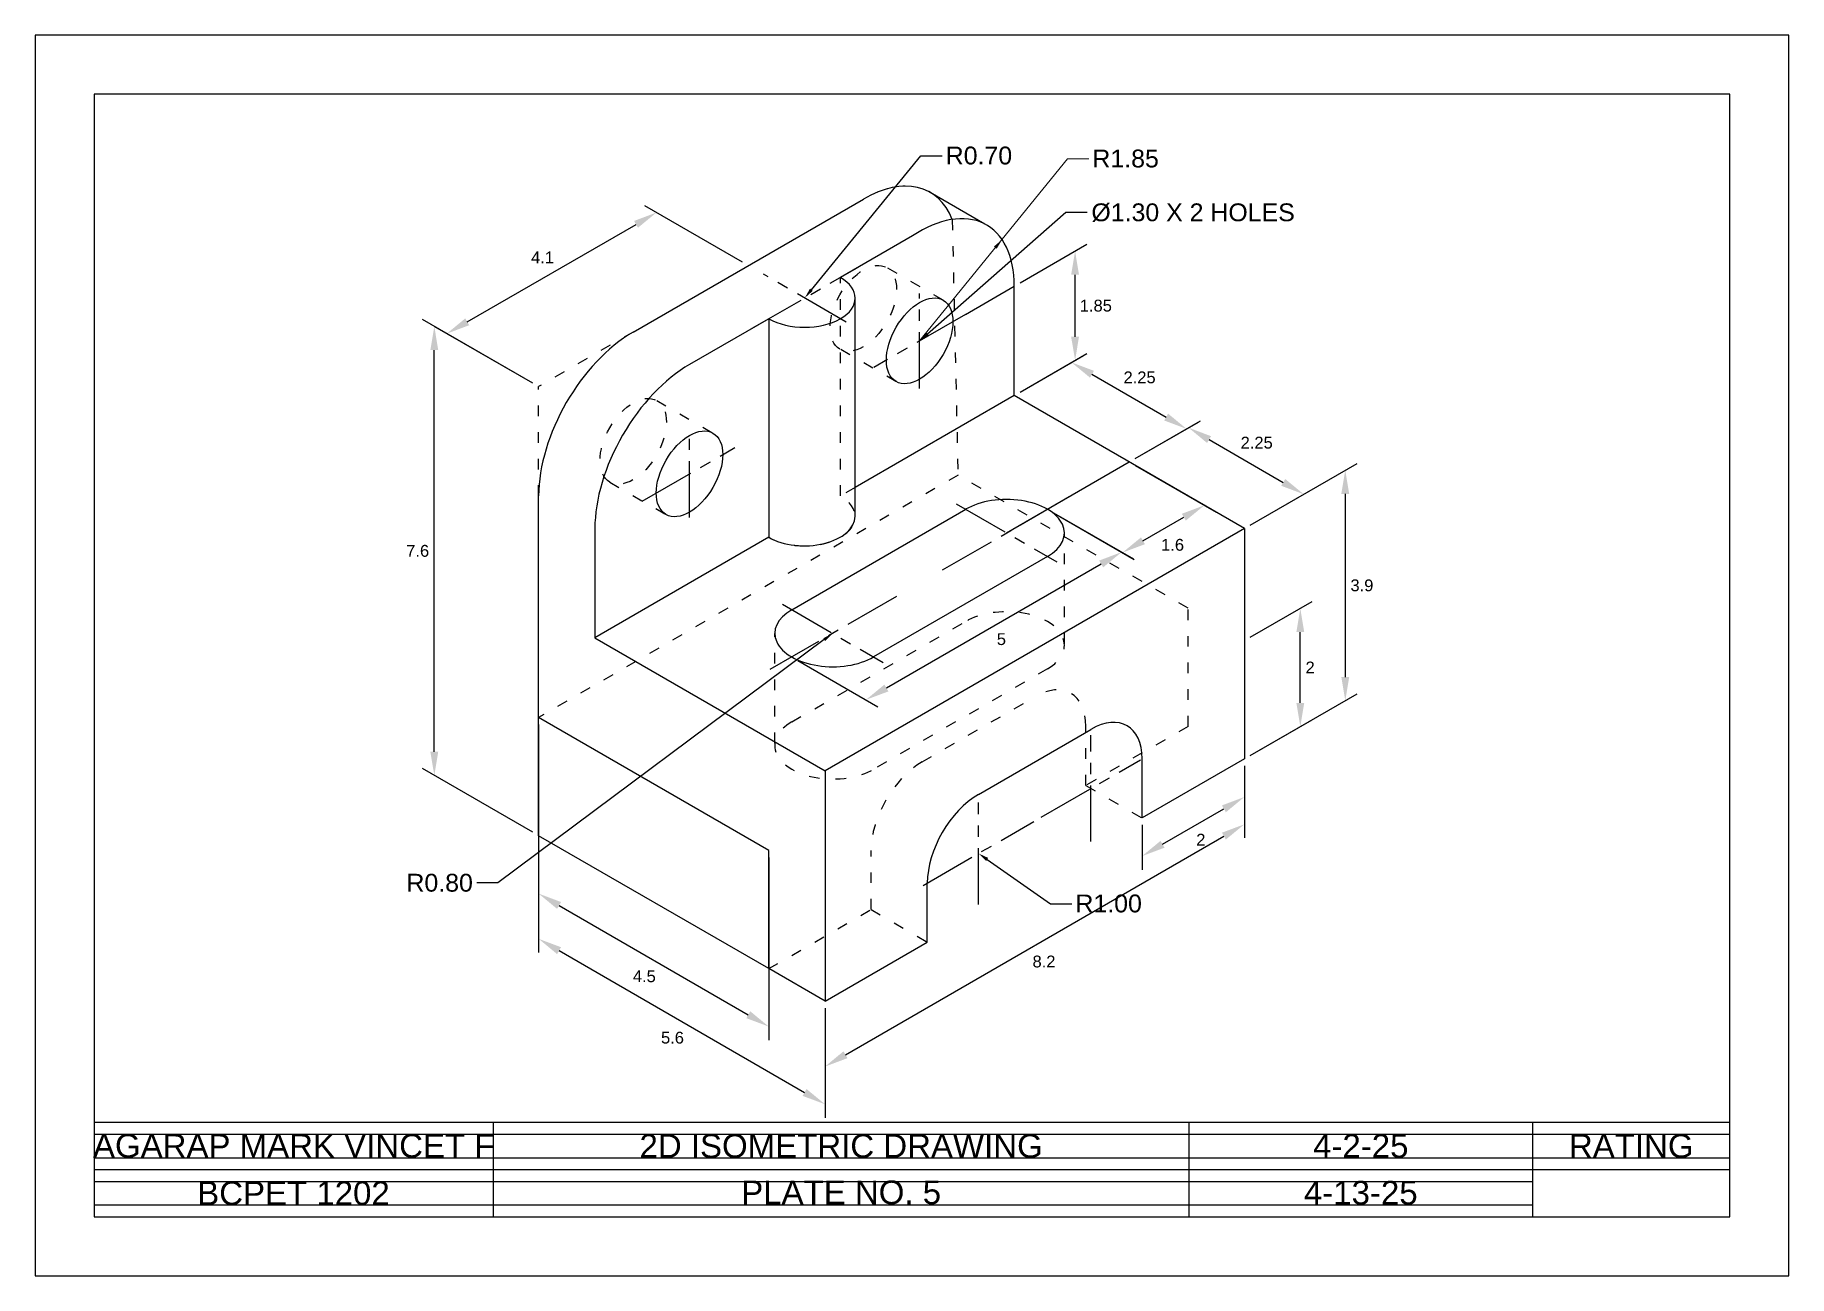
# Model space of a CAD drawing. Header units: millimetres. Extents: x 0 to 29.7, y 0 to 21.
import ezdxf

# ---------------------------------------------------------------- set-up
doc = ezdxf.new("R2010")
doc.units = ezdxf.units.MM
doc.linetypes.add('ACAD_ISO03W100', pattern=[30, 12, -18])
doc.linetypes.add('CENTERX2', pattern=[101.6, 63.5, -12.7, 12.7, -12.7])
for name, color, linetype in [('broken line', 7, 'ACAD_ISO03W100'), ('dimension', 7, 'Continuous'), ('text', 7, 'Continuous')]:
    doc.layers.add(name, color=color, linetype=linetype)
doc.layers.add('object', color=7, linetype='Continuous', lineweight=30)
doc.styles.add('PDF ArialMT', font='arial.ttf')
doc.styles.get("Standard").update_dxf_attribs({"font": 'arial.ttf', "height": 0.2})
doc.dimstyles.new('Annotative', dxfattribs={"dimscale": 0, "dimtxt": 0.02, "dimasz": 2.5, "dimexe": 0.2, "dimexo": 0.625, "dimtad": 1, "dimtxsty": 'Standard', "dimcen": 2.5, "dimadec": 0, "dimazin": 0, "dimtfac": 1, "dimtmove": 0, "dimatfit": 3, "dimfxl": 1, "dimarcsym": 0})

# ---------------------------------------------------------------- blocks, each defined once
blk = doc.blocks.new('*D14')
at = {"layer": 'Defpoints', "color": 0, "transparency": 16777216}
for p in [(20.478, 12.65), (22.187, 9.736), (20.478, 8.75)]:
    blk.add_point(p, dxfattribs=at)
at = {"layer": 'dimension', "color": 0, "lineweight": -2, "transparency": 16777216}
for p, q in [((20.578, 12.708), (22.387, 13.752)), ((22.187, 13.236), (22.187, 10.136)), ((20.578, 8.808), (22.387, 9.852))]:
    blk.add_line(p, q, dxfattribs=at)
at = {"layer": 'dimension', "color": 0, "transparency": 16777216}
for points in [[(22.12, 13.236), (22.254, 13.236), (22.187, 13.636)], [(22.12, 10.136), (22.254, 10.136), (22.187, 9.736)]]:
    blk.add_solid(points, dxfattribs=at)
at = {"layer": 'dimension', "color": 0, "transparency": 16777216, "insert": (22.469, 11.686), "char_height": 0.2, "attachment_point": 5}
blk.add_mtext('3.9', dxfattribs=at)
blk = doc.blocks.new('*D15')
at = {"layer": 'Defpoints', "color": 0, "transparency": 16777216}
for p in [(17.144, 12.975), (18.4, 12.25), (12.814, 10.475)]:
    blk.add_point(p, dxfattribs=at)
at = {"layer": 'dimension', "color": 0, "lineweight": -2, "transparency": 16777216}
for p, q in [((17.244, 12.917), (18.6, 12.134)), ((14.416, 9.95), (18.054, 12.05)), ((12.914, 10.417), (14.27, 9.634))]:
    blk.add_line(p, q, dxfattribs=at)
at = {"layer": 'dimension', "color": 0, "transparency": 16777216}
for points in [[(18.02, 12.107), (18.087, 11.992), (18.4, 12.25)], [(14.383, 10.007), (14.45, 9.892), (14.07, 9.75)]]:
    blk.add_solid(points, dxfattribs=at)
at = {"layer": 'dimension', "color": 0, "transparency": 16777216, "insert": (16.364, 10.776), "char_height": 0.2, "attachment_point": 5}
blk.add_mtext('5', dxfattribs=at)
blk = doc.blocks.new('*D16')
at = {"layer": 'Defpoints', "color": 0, "transparency": 16777216}
for p in [(20.478, 8.75), (20.478, 7.643), (13.377, 4.65)]:
    blk.add_point(p, dxfattribs=at)
at = {"layer": 'dimension', "color": 0, "lineweight": -2, "transparency": 16777216}
for p, q in [((20.478, 8.634), (20.478, 7.412)), ((13.723, 3.743), (20.132, 7.443)), ((13.377, 4.534), (13.377, 3.312))]:
    blk.add_line(p, q, dxfattribs=at)
at = {"layer": 'dimension', "color": 0, "transparency": 16777216}
for points in [[(20.099, 7.501), (20.165, 7.385), (20.478, 7.643)], [(13.69, 3.801), (13.757, 3.685), (13.377, 3.543)]]:
    blk.add_solid(points, dxfattribs=at)
at = {"layer": 'dimension', "color": 0, "transparency": 16777216, "insert": (17.085, 5.32), "char_height": 0.2, "attachment_point": 5}
blk.add_mtext('8.2', dxfattribs=at)
blk = doc.blocks.new('*D17')
at = {"layer": 'Defpoints', "color": 0, "transparency": 16777216}
for p in [(20.478, 8.75), (20.478, 8.105), (18.746, 7.75)]:
    blk.add_point(p, dxfattribs=at)
at = {"layer": 'dimension', "color": 0, "lineweight": -2, "transparency": 16777216}
for p, q in [((20.478, 8.634), (20.478, 7.874)), ((19.093, 7.305), (20.132, 7.905)), ((18.746, 7.634), (18.746, 6.874))]:
    blk.add_line(p, q, dxfattribs=at)
at = {"layer": 'dimension', "color": 0, "transparency": 16777216}
for points in [[(20.099, 7.963), (20.165, 7.847), (20.478, 8.105)], [(19.059, 7.363), (19.126, 7.247), (18.746, 7.105)]]:
    blk.add_solid(points, dxfattribs=at)
at = {"layer": 'dimension', "color": 0, "transparency": 16777216, "insert": (19.741, 7.383), "char_height": 0.2, "attachment_point": 5}
blk.add_mtext('2', dxfattribs=at)
blk = doc.blocks.new('*D18')
at = {"layer": 'Defpoints', "color": 0, "transparency": 16777216}
for p in [(8.527, 9.45), (12.424, 7.2), (12.424, 4.22)]:
    blk.add_point(p, dxfattribs=at)
at = {"layer": 'dimension', "color": 0, "lineweight": -2, "transparency": 16777216}
for p, q in [((8.527, 9.334), (8.527, 6.239)), ((12.424, 7.084), (12.424, 3.989)), ((8.874, 6.27), (12.078, 4.42))]:
    blk.add_line(p, q, dxfattribs=at)
at = {"layer": 'dimension', "color": 0, "transparency": 16777216}
for points in [[(8.907, 6.328), (8.84, 6.212), (8.527, 6.47)], [(12.111, 4.478), (12.045, 4.362), (12.424, 4.22)]]:
    blk.add_solid(points, dxfattribs=at)
at = {"layer": 'dimension', "color": 0, "transparency": 16777216, "insert": (10.317, 5.07), "char_height": 0.2, "attachment_point": 5}
blk.add_mtext('4.5', dxfattribs=at)
blk = doc.blocks.new('*D20')
at = {"layer": 'Defpoints', "color": 0, "transparency": 16777216}
for p in [(8.527, 7.45), (13.377, 4.65), (13.377, 2.905)]:
    blk.add_point(p, dxfattribs=at)
at = {"layer": 'dimension', "color": 0, "lineweight": -2, "transparency": 16777216}
for p, q in [((8.527, 7.334), (8.527, 5.474)), ((8.874, 5.505), (13.031, 3.105)), ((13.377, 4.534), (13.377, 2.674))]:
    blk.add_line(p, q, dxfattribs=at)
at = {"layer": 'dimension', "color": 0, "transparency": 16777216}
for points in [[(8.907, 5.563), (8.84, 5.447), (8.527, 5.705)], [(13.064, 3.163), (12.997, 3.047), (13.377, 2.905)]]:
    blk.add_solid(points, dxfattribs=at)
at = {"layer": 'dimension', "color": 0, "transparency": 16777216, "insert": (10.794, 4.031), "char_height": 0.2, "attachment_point": 5}
blk.add_mtext('5.6', dxfattribs=at)
blk = doc.blocks.new('*D21')
at = {"layer": 'Defpoints', "color": 0, "transparency": 16777216}
for p in [(16.581, 14.9), (19.5, 14.335), (18.53, 13.775)]:
    blk.add_point(p, dxfattribs=at)
at = {"layer": 'dimension', "color": 0, "lineweight": -2, "transparency": 16777216}
for p, q in [((16.681, 14.958), (17.752, 15.576)), ((17.898, 15.26), (19.154, 14.535)), ((18.63, 13.833), (19.7, 14.451))]:
    blk.add_line(p, q, dxfattribs=at)
at = {"layer": 'dimension', "color": 0, "transparency": 16777216}
for points in [[(17.932, 15.318), (17.865, 15.202), (17.552, 15.46)], [(19.187, 14.593), (19.121, 14.477), (19.5, 14.335)]]:
    blk.add_solid(points, dxfattribs=at)
at = {"layer": 'dimension', "color": 0, "transparency": 16777216, "insert": (18.704, 15.206), "char_height": 0.2, "attachment_point": 5}
blk.add_mtext('2.25', dxfattribs=at)
blk = doc.blocks.new('*D22')
at = {"layer": 'Defpoints', "color": 0, "transparency": 16777216}
for p in [(18.53, 13.775), (21.483, 13.23), (20.478, 12.65)]:
    blk.add_point(p, dxfattribs=at)
at = {"layer": 'dimension', "color": 0, "lineweight": -2, "transparency": 16777216}
for p, q in [((18.63, 13.833), (19.734, 14.47)), ((19.881, 14.155), (21.136, 13.43)), ((20.578, 12.708), (21.683, 13.345))]:
    blk.add_line(p, q, dxfattribs=at)
at = {"layer": 'dimension', "color": 0, "transparency": 16777216}
for points in [[(19.914, 14.212), (19.847, 14.097), (19.534, 14.355)], [(21.17, 13.487), (21.103, 13.372), (21.483, 13.23)]]:
    blk.add_solid(points, dxfattribs=at)
at = {"layer": 'dimension', "color": 0, "transparency": 16777216, "insert": (20.687, 14.101), "char_height": 0.2, "attachment_point": 5}
blk.add_mtext('2.25', dxfattribs=at)
blk = doc.blocks.new('*D23')
at = {"layer": 'Defpoints', "color": 0, "transparency": 16777216}
for p in [(18.53, 13.775), (17.144, 12.975), (19.8, 13.041)]:
    blk.add_point(p, dxfattribs=at)
at = {"layer": 'dimension', "color": 0, "lineweight": -2, "transparency": 16777216}
for p, q in [((18.63, 13.717), (20, 12.926)), ((17.244, 12.917), (18.614, 12.126)), ((18.761, 12.441), (19.454, 12.841))]:
    blk.add_line(p, q, dxfattribs=at)
at = {"layer": 'dimension', "color": 0, "transparency": 16777216}
for points in [[(19.42, 12.899), (19.487, 12.784), (19.8, 13.041)], [(18.728, 12.499), (18.794, 12.384), (18.414, 12.241)]]:
    blk.add_solid(points, dxfattribs=at)
at = {"layer": 'dimension', "color": 0, "transparency": 16777216, "insert": (19.263, 12.372), "char_height": 0.2, "attachment_point": 5}
blk.add_mtext('1.6', dxfattribs=at)
blk = doc.blocks.new('*D24')
at = {"layer": 'Defpoints', "color": 0, "transparency": 16777216}
for p in [(21.426, 11.297), (20.478, 10.75), (20.478, 8.75)]:
    blk.add_point(p, dxfattribs=at)
at = {"layer": 'dimension', "color": 0, "lineweight": -2, "transparency": 16777216}
for p, q in [((20.578, 10.808), (21.626, 11.412)), ((21.426, 9.697), (21.426, 10.897)), ((20.578, 8.808), (21.626, 9.412))]:
    blk.add_line(p, q, dxfattribs=at)
at = {"layer": 'dimension', "color": 0, "transparency": 16777216}
for points in [[(21.359, 10.897), (21.492, 10.897), (21.426, 11.297)], [(21.359, 9.697), (21.492, 9.697), (21.426, 9.297)]]:
    blk.add_solid(points, dxfattribs=at)
at = {"layer": 'dimension', "color": 0, "transparency": 16777216, "insert": (21.592, 10.297), "char_height": 0.2, "attachment_point": 5}
blk.add_mtext('2', dxfattribs=at)
blk = doc.blocks.new('*D25')
at = {"layer": 'Defpoints', "color": 0, "transparency": 16777216}
for p in [(6.761, 16.07), (8.527, 15.05), (8.527, 7.45)]:
    blk.add_point(p, dxfattribs=at)
at = {"layer": 'dimension', "color": 0, "lineweight": -2, "transparency": 16777216}
for p, q in [((8.427, 15.108), (6.561, 16.185)), ((6.761, 8.87), (6.761, 15.67)), ((8.427, 7.508), (6.561, 8.585))]:
    blk.add_line(p, q, dxfattribs=at)
at = {"layer": 'dimension', "color": 0, "transparency": 16777216}
for points in [[(6.694, 15.67), (6.827, 15.67), (6.761, 16.07)], [(6.694, 8.87), (6.827, 8.87), (6.761, 8.47)]]:
    blk.add_solid(points, dxfattribs=at)
at = {"layer": 'dimension', "color": 0, "transparency": 16777216, "insert": (6.479, 12.27), "char_height": 0.2, "attachment_point": 5}
blk.add_mtext('7.6', dxfattribs=at)
blk = doc.blocks.new('*D26')
at = {"layer": 'Defpoints', "color": 0, "transparency": 16777216}
for p in [(10.523, 17.997), (12.078, 17.1), (8.527, 15.05)]:
    blk.add_point(p, dxfattribs=at)
at = {"layer": 'dimension', "color": 0, "lineweight": -2, "transparency": 16777216}
for p, q in [((11.978, 17.158), (10.323, 18.113)), ((7.319, 16.147), (10.177, 17.797)), ((8.427, 15.108), (6.772, 16.063))]:
    blk.add_line(p, q, dxfattribs=at)
at = {"layer": 'dimension', "color": 0, "transparency": 16777216}
for points in [[(10.143, 17.855), (10.21, 17.74), (10.523, 17.997)], [(7.285, 16.205), (7.352, 16.09), (6.972, 15.947)]]:
    blk.add_solid(points, dxfattribs=at)
at = {"layer": 'dimension', "color": 0, "transparency": 16777216, "insert": (8.594, 17.238), "char_height": 0.2, "attachment_point": 5}
blk.add_mtext('4.1', dxfattribs=at)
blk = doc.blocks.new('*D27')
at = {"layer": 'Defpoints', "color": 0, "transparency": 16777216}
for p in [(17.612, 17.345), (16.581, 16.75), (16.581, 14.9)]:
    blk.add_point(p, dxfattribs=at)
at = {"layer": 'dimension', "color": 0, "lineweight": -2, "transparency": 16777216}
for p, q in [((16.681, 16.808), (17.812, 17.46)), ((17.612, 15.895), (17.612, 16.945)), ((16.681, 14.958), (17.812, 15.61))]:
    blk.add_line(p, q, dxfattribs=at)
at = {"layer": 'dimension', "color": 0, "transparency": 16777216}
for points in [[(17.545, 16.945), (17.678, 16.945), (17.612, 17.345)], [(17.545, 15.895), (17.678, 15.895), (17.612, 15.495)]]:
    blk.add_solid(points, dxfattribs=at)
at = {"layer": 'dimension', "color": 0, "transparency": 16777216, "insert": (17.963, 16.42), "char_height": 0.2, "attachment_point": 5}
blk.add_mtext('1.85', dxfattribs=at)

msp = doc.modelspace()

# ---------------------------------------------------------------- linework, layer by layer
for p, q in [((28.7, 20), (1, 20)), ((1, 20), (1, 1)), ((28.7, 1), (28.7, 20)), ((1, 2.6), (28.7, 2.6)), ((1, 2.4), (28.7, 2.4)), ((7.76, 2.6), (7.76, 1)), ((19.54, 2.6), (19.54, 1)), ((25.36, 2.6), (25.36, 1)), ((1, 2), (28.7, 2)), ((1, 1.8), (28.7, 1.8)), ((1, 1.6), (25.36, 1.6)), ((1, 1.2), (25.36, 1.2)), ((1, 1), (28.7, 1))]:
    msp.add_line(p, q)
msp.add_lwpolyline([(0, 0), (29.7, 0), (29.7, 21), (0, 21)], close=True)
at = {"layer": 'broken line', "ltscale": 0.015}
for p, q in [((15.531, 17.88), (15.629, 13.55)), ((15.377, 16.514), (14.425, 17.064)), ((13.637, 13.2), (13.64, 16.898)), ((10.129, 15.975), (8.527, 15.05)), ((14.578, 15.137), (13.628, 15.685)), ((8.527, 13.2), (8.527, 15.05)), ((10.528, 14.814), (11.48, 14.264)), ((15.629, 13.55), (8.527, 9.45)), ((9.731, 13.435), (10.684, 12.885)), ((19.526, 11.3), (15.629, 13.55)), ((13.886, 13.344), (13.637, 13.2)), ((17.43, 10.698), (17.431, 12.575)), ((19.526, 9.3), (19.526, 11.3)), ((12.814, 9.375), (15.759, 11.075)), ((12.53, 9.016), (12.527, 10.874)), ((17.144, 10.275), (14.2, 8.575))]:
    msp.add_line(p, q, dxfattribs=at)
at = {"layer": 'broken line', "linetype": 'CENTERX2', "ltscale": 0.015}
for p, q in [((12.146, 16.038), (13.919, 17.06)), ((13.733, 16.144), (12.333, 16.953)), ((14.979, 15.02), (14.979, 16.629)), ((15.756, 16.274), (14.202, 15.376)), ((11.082, 12.836), (11.082, 14.313)), ((10.281, 13.112), (11.852, 14.02)), ((15.369, 11.95), (17.534, 13.2)), ((15.6, 13.067), (17.303, 12.083)), ((14.589, 11.5), (12.424, 10.25)), ((12.655, 11.367), (14.359, 10.383)), ((17.88, 7.35), (17.88, 9.149)), ((17.038, 7.764), (18.722, 8.736)), ((15.975, 6.288), (15.975, 8.011)), ((15.039, 6.609), (16.911, 7.69))]:
    msp.add_line(p, q, dxfattribs=at)
at = {"layer": 'broken line', "linetype": 'ACAD_ISO03W100', "ltscale": 0.015}
for p, q in [((15.022, 8.7), (16.928, 9.8)), ((19.526, 9.3), (17.794, 8.3)), ((17.794, 8.3), (17.794, 9.3)), ((17.794, 8.3), (18.746, 7.75)), ((14.156, 6.2), (14.156, 7.2)), ((12.424, 5.2), (14.156, 6.2)), ((14.156, 6.2), (15.109, 5.65))]:
    msp.add_line(p, q, dxfattribs=at)
at = {"layer": 'broken line', "ltscale": 0.015}
for centre, major_axis, start_param, end_param in [((14.026, 16.375), (-1.133, -1.962), 2.70766, 3.926991), ((16.451, 10.675), (-0.98, 0), 2.356194, 5.497787), ((13.507, 8.975), (-0.98, 0), 5.497787, 8.63938)]:
    msp.add_ellipse(centre, major_axis=major_axis, ratio=0.57735, start_param=start_param, end_param=end_param, dxfattribs=at)
for centre in [(14.026, 16.375), (10.129, 14.125)]:
    msp.add_ellipse(centre, major_axis=(-0.398, -0.689), ratio=0.57735, dxfattribs=at)
at = {"layer": 'broken line', "linetype": 'ACAD_ISO03W100', "ltscale": 0.015}
for centre, major_axis, start_param, end_param in [((13.031, 12.85), (-0.857, 0), 7.071171, 10.205249), ((16.928, 8.8), (-0.612, -1.061), 8.63938, 10.210176), ((15.022, 7.7), (-0.612, -1.061), 3.926991, 5.497787)]:
    msp.add_ellipse(centre, major_axis=major_axis, ratio=0.57735, start_param=start_param, end_param=end_param, dxfattribs=at)
at = {"layer": 'dimension'}
for p, q in [((15.756, 16.274), (16.581, 16.75)), ((16.451, 12.575), (18.53, 13.775)), ((8.527, 7.45), (8.527, 9.45)), ((12.424, 5.2), (8.527, 7.45))]:
    msp.add_line(p, q, dxfattribs=at)
at = {"layer": 'dimension', "lineweight": 25}
for points in [[(13.147, 16.688), (15.001, 18.957), (15.361, 18.957)], [(15.115, 15.943), (17.456, 18.001), (17.816, 18.001)], [(13.363, 10.769), (7.838, 6.65), (7.478, 6.65)], [(16.123, 7.048), (17.198, 6.299), (17.558, 6.299)]]:
    msp.add_lwpolyline(points, dxfattribs=at)
at = {"layer": 'dimension', "lineweight": 20}
msp.add_lwpolyline([(14.979, 15.825), (17.485, 18.907), (17.845, 18.907)], dxfattribs=at)
at = {"layer": 'dimension', "transparency": 33554559}
for points in [[(16.236, 17.421), (16.376, 17.539), (16.283, 17.383)], [(13.168, 16.671), (13.033, 16.549), (13.122, 16.709)], [(15.136, 15.922), (14.979, 15.825), (15.093, 15.969)], [(13.346, 10.79), (13.507, 10.875), (13.38, 10.744)], [(16.106, 7.023), (15.975, 7.15), (16.14, 7.074)]]:
    msp.add_solid(points, dxfattribs=at)
at = {"layer": 'object'}
for p, q in [((10.129, 15.975), (14.026, 18.225)), ((16.085, 17.802), (15.16, 18.337)), ((14.86, 17.601), (13.64, 16.898)), ((16.581, 14.9), (16.581, 16.75)), ((13.886, 12.856), (13.888, 16.55)), ((12.426, 16.199), (11.084, 15.426)), ((12.426, 16.199), (12.426, 12.499)), ((16.581, 14.9), (13.886, 13.344)), ((20.478, 12.65), (16.581, 14.9)), ((8.527, 9.45), (8.527, 13.2)), ((12.814, 11.275), (15.759, 12.975)), ((9.48, 12.65), (9.48, 10.8)), ((12.426, 12.501), (9.48, 10.8)), ((20.478, 12.65), (13.377, 8.55)), ((20.478, 12.65), (20.478, 8.75)), ((17.144, 12.175), (14.2, 10.475)), ((9.48, 10.8), (13.377, 8.55)), ((12.424, 7.2), (8.527, 9.45)), ((15.975, 8.15), (17.88, 9.25)), ((20.478, 8.75), (18.746, 7.75)), ((18.746, 7.75), (18.746, 8.75)), ((13.377, 8.55), (13.377, 4.65)), ((12.424, 5.2), (12.424, 7.2)), ((15.109, 5.65), (15.109, 6.65)), ((13.377, 4.65), (15.109, 5.65)), ((13.377, 4.65), (12.424, 5.2))]:
    msp.add_line(p, q, dxfattribs=at)
for centre, major_axis, start_param, end_param in [((14.026, 16.375), (-1.133, -1.962), 2.70766, 3.926991), ((14.979, 15.825), (-1.133, -1.962), 8.63938, 10.284411), ((13.031, 16.55), (-0.857, 0), 7.071171, 10.205249), ((10.129, 14.125), (-1.133, -1.962), 3.926991, 5.497787), ((11.082, 13.575), (-1.133, -1.962), 3.925823, 5.497787), ((16.451, 12.575), (-0.98, 0), 2.356194, 5.497787), ((13.028, 12.851), (-0.857, 0), 7.071171, 9.435074), ((13.507, 10.875), (-0.98, 0), 5.497787, 8.63938), ((17.88, 8.25), (-0.612, -1.061), 8.63938, 10.210176), ((15.975, 7.15), (-0.612, -1.061), 3.926991, 5.497787)]:
    msp.add_ellipse(centre, major_axis=major_axis, ratio=0.57735, start_param=start_param, end_param=end_param, dxfattribs=at)
for centre in [(14.979, 15.825), (11.082, 13.575)]:
    msp.add_ellipse(centre, major_axis=(-0.398, -0.689), ratio=0.57735, dxfattribs=at)

# ---------------------------------------------------------------- texts
at = {"layer": 'dimension', "attachment_point": 4, "style": 'PDF ArialMT'}
for s, insert, char_height in [('R0.70', (15.421, 18.96), 0.3018), ('R1.85', (17.905, 18.909), 0.3018), ('Ø1.30 X 2 HOLES', (17.888, 17.995), 0.30176), ('R0.80', (6.289, 6.652), 0.3018), ('R1.00', (17.618, 6.301), 0.3018)]:
    msp.add_mtext(s, dxfattribs=dict(at, insert=insert, char_height=char_height))
at = {"layer": 'text', "char_height": 0.4}
for s, width, gutter_width, insert, attachment_point in [('AGARAP MARK VINCET F', 6.76, 2, (4.38, 2.2), 5), ('\\pxqc;2D ISOMETRIC DRAWING', 11.78, 1, (7.76, 2.4), 1), ('\\pxqc;4-2-25', 5.82, 1, (19.54, 2.4), 1), ('\\pxqc;RATING', 3.34, 1, (25.36, 2.4), 1), ('BCPET 1202', 6.76, 2, (4.376, 1.398), 5), ('\\pxqc;PLATE NO. 5', 11.78, 1, (7.76, 1.614), 1), ('\\pxqc;4-13-25', 5.82, 1, (19.54, 1.608), 1)]:
    msp.add_mtext_dynamic_manual_height_columns(s, width=width, gutter_width=gutter_width, heights=[0], dxfattribs=dict(at, insert=insert, attachment_point=attachment_point))

# ---------------------------------------------------------------- dimensions: what is measured, and where the dimension line sits
at = {"layer": 'dimension'}
for p1, p2, distance, picture, middle in [((8.527, 15.05), (12.078, 17.1), 1.555, '*D26', (8.594, 17.238)), ((16.581, 14.9), (16.581, 16.75), -1.03, '*D27', (17.963, 16.42)), ((8.527, 7.45), (8.527, 15.05), 1.767, '*D25', (6.479, 12.27)), ((16.581, 14.9), (18.53, 13.775), 0.971, '*D21', (18.704, 15.206)), ((18.53, 13.775), (20.478, 12.65), 1.004, '*D22', (20.687, 14.101)), ((17.144, 12.975), (18.53, 13.775), -1.27, '*D23', (19.263, 12.372)), ((20.478, 12.65), (20.478, 8.75), 1.709, '*D14', (22.469, 11.686)), ((12.814, 10.475), (17.144, 12.975), -1.256, '*D15', (16.364, 10.776)), ((20.478, 8.75), (20.478, 10.75), -0.947, '*D24', (21.592, 10.297)), ((8.527, 9.45), (12.424, 7.2), -2.581, '*D18', (10.317, 5.07)), ((13.377, 4.65), (20.478, 8.75), -0.959, '*D16', (17.085, 5.32)), ((18.746, 7.75), (20.478, 8.75), -0.559, '*D17', (19.741, 7.383)), ((8.527, 7.45), (13.377, 4.65), -1.511, '*D20', (10.794, 4.031))]:
    dim = msp.add_aligned_dim(p1=p1, p2=p2, distance=distance, dimstyle='Annotative', override={"dimtxt": 0.2, "dimasz": 0.4, "dimexo": 0.1, "dimgap": 0.1, "dimtad": 2, "dimtih": 1, "dimtoh": 1, "dimdsep": 46}, dxfattribs=at)
    dim.commit()
    dim.dimension.update_dxf_attribs({"geometry": picture, "text_midpoint": middle})

doc.saveas('drawing.dxf')
